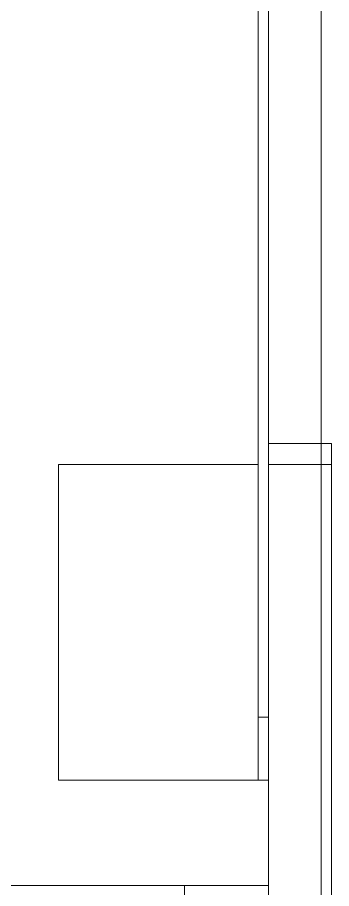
# Model space of a CAD drawing. Extents: x 500 to 100500, y -14500 to 21140.
# Drawn here: x 6202.55 to 6217.5, y -6858.18 to -6816.79 of the extents above; entities that cross this region are included whole.
import ezdxf

# ---------------------------------------------------------------- set-up
doc = ezdxf.new("R2010")
doc.units = 0
doc.linetypes.add('SLD-Solid', pattern=[0])
doc.layers.add('M06SMMF-001B', color=7, linetype='CONTINUOUS')
doc.layers.add('MODEL', color=7, linetype='SLD-Solid', lineweight=15)

# ---------------------------------------------------------------- blocks, each defined once
blk = doc.blocks.new('KA$Cbf7906b1')
at = {"layer": 'MODEL'}
for p, q in [((182.5, 145.6), (182.5, 25.6)), ((182.5, 81.6), (183.001, 81.6)), ((183.001, 81.6), (183.001, 80.6)), ((183.001, 80.6), (182.5, 80.6)), ((183.001, 50.6), (183.001, 80.6))]:
    blk.add_line(p, q, dxfattribs=at)
blk = doc.blocks.new('KA$C03f0ad08')
at = {"layer": 'MODEL', "color": 4}
for p, q in [((179.5, 143.6), (179.5, 1289.6)), ((180, 143.6), (180, 1289.6)), ((180, 156.6), (183, 156.6)), ((183, 156.6), (183, 155.6)), ((179.5, 155.6), (170, 155.6)), ((170, 140.6), (170, 155.6)), ((183, 155.6), (180, 155.6)), ((183, 125.6), (183, 155.6)), ((179.5, 143.6), (180, 143.6)), ((179.5, 140.6), (179.5, 143.6)), ((180, 143.6), (180, 140.6)), ((179.5, 140.6), (170, 140.6)), ((180, 140.6), (179.5, 140.6)), ((180, 135.6), (180, 140.6)), ((85, 135.6), (176, 135.6)), ((176, 120.6), (176, 135.6)), ((176, 135.6), (180, 135.6)), ((180, 135.6), (180, 120.6))]:
    blk.add_line(p, q, dxfattribs=at)

msp = doc.modelspace()

# ---------------------------------------------------------------- block references
at = {"layer": 'M06SMMF-001B'}
for name, p in [('KA$C03f0ad08', (6034.497, -6993.638, -10.475)), ('KA$Cbf7906b1', (6034.497, -6918.638, -10.475))]:
    msp.add_blockref(name, p, dxfattribs=at)

doc.saveas('drawing.dxf')
